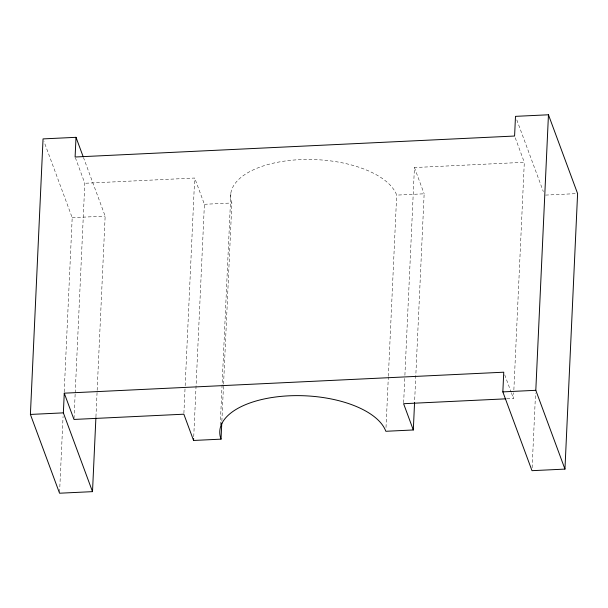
<?xml version="1.0" encoding="UTF-8"?>
<svg xmlns="http://www.w3.org/2000/svg" width="608" height="608" viewBox="0 0 608 608"><rect width="100%" height="100%" fill="white"/><g stroke="black" fill="none" stroke-linecap="round" stroke-linejoin="round"><path stroke-width="0.46" stroke-dasharray="3.04 2.28" d="M59.584 492.275L63.065 416.526M64.197 391.909L72.192 217.687L44.027 141.558M74.024 418.494L75.156 393.832M75.202 392.882L84.816 183.274L75.43 157.882M95.935 416.845L97.113 391.278M97.158 390.336L105.154 216.114L83.539 157.685M183.897 413.25L185.113 386.688M185.159 385.746L194.689 178.03L84.816 183.274M193.739 436.666L204.402 204.288L194.689 178.03M220.248 425.022L230.911 192.645M221.859 421.131L223.516 385.084M223.562 384.134L231.876 202.981A83.752 39.444 2.6 0 1 299.706 159.653A83.752 39.444 2.6 0 1 396.682 195.115L424.148 193.8L414.572 402.466M386.019 427.492L388.322 377.218M388.368 376.276L396.682 195.115M403.636 402.762L404.86 376.208M404.898 375.258L414.436 167.542L524.309 162.298L513.775 391.826M506.836 398.787L513.464 398.468L513.73 392.776M532.122 467.833L535.557 393.034M204.402 204.288L231.876 202.981M72.192 217.687L105.154 216.114M545.581 195.092L575.715 193.656M516.808 119.898L543.332 191.596M515.242 137.788L524.309 162.298M504.724 374.832L511.199 392.342M511.526 393.216L513.464 398.468M414.436 167.542L424.148 193.8"/><path stroke-width="0.91" d="M95.897 417.795L92.507 491.644L59.546 493.217L30.4 414.436L43.046 138.898L76.008 137.324L83.212 156.803M92.507 491.644L63.361 412.862L64.266 393.178L503.751 372.202L502.846 391.886L531.992 470.676L564.954 469.102L577.6 193.564L548.454 114.783L515.493 116.356L514.588 136.032L75.103 157.008L76.008 137.324M414.572 402.466L413.311 429.97L385.844 431.285A83.752 39.444 2.6 0 0 288.868 395.823A83.752 39.444 2.6 0 0 221.031 439.151L193.564 440.458L193.656 438.566M221.031 439.151L221.776 423.024M564.954 469.102L535.808 390.313L548.454 114.783M30.4 414.436L63.361 412.862M502.846 391.886L535.808 390.313M505.886 398.833L403.598 403.712L413.311 429.97M193.564 440.458L183.852 414.2L73.978 419.444L64.266 393.178"/></g></svg>
